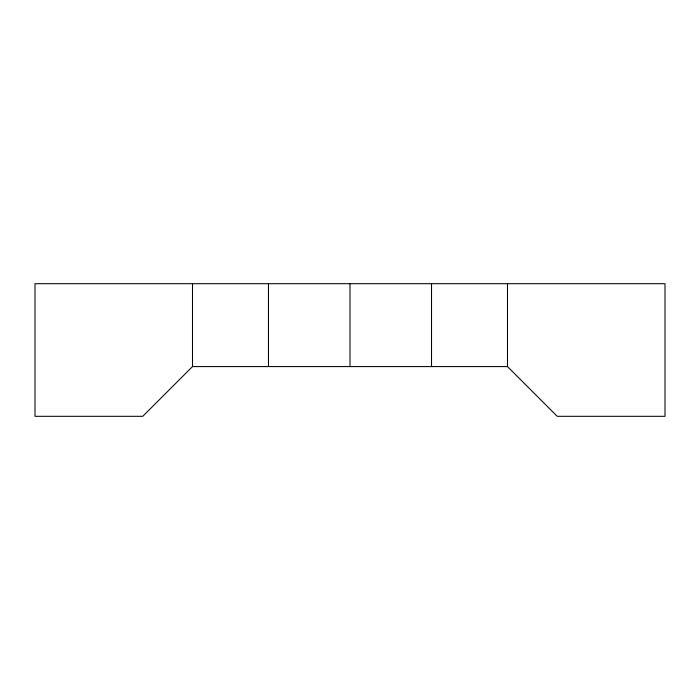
<?xml version="1.0" encoding="UTF-8"?>
<svg xmlns="http://www.w3.org/2000/svg" width="700" height="700" viewBox="0 0 700 700"><rect width="100%" height="100%" fill="white"/><g stroke="black" fill="none" stroke-linecap="round" stroke-linejoin="round"><path stroke-width="1.05" d="M192.5 366.581L142.765 416.316L35 416.316L35 283.684L665 283.684L665 416.316L557.235 416.316L507.5 366.581L192.5 366.581L192.5 283.684M507.5 283.684L507.5 366.581M431.524 283.684L431.524 366.581M350 283.684L350 366.581M268.476 283.684L268.476 366.581"/></g></svg>
